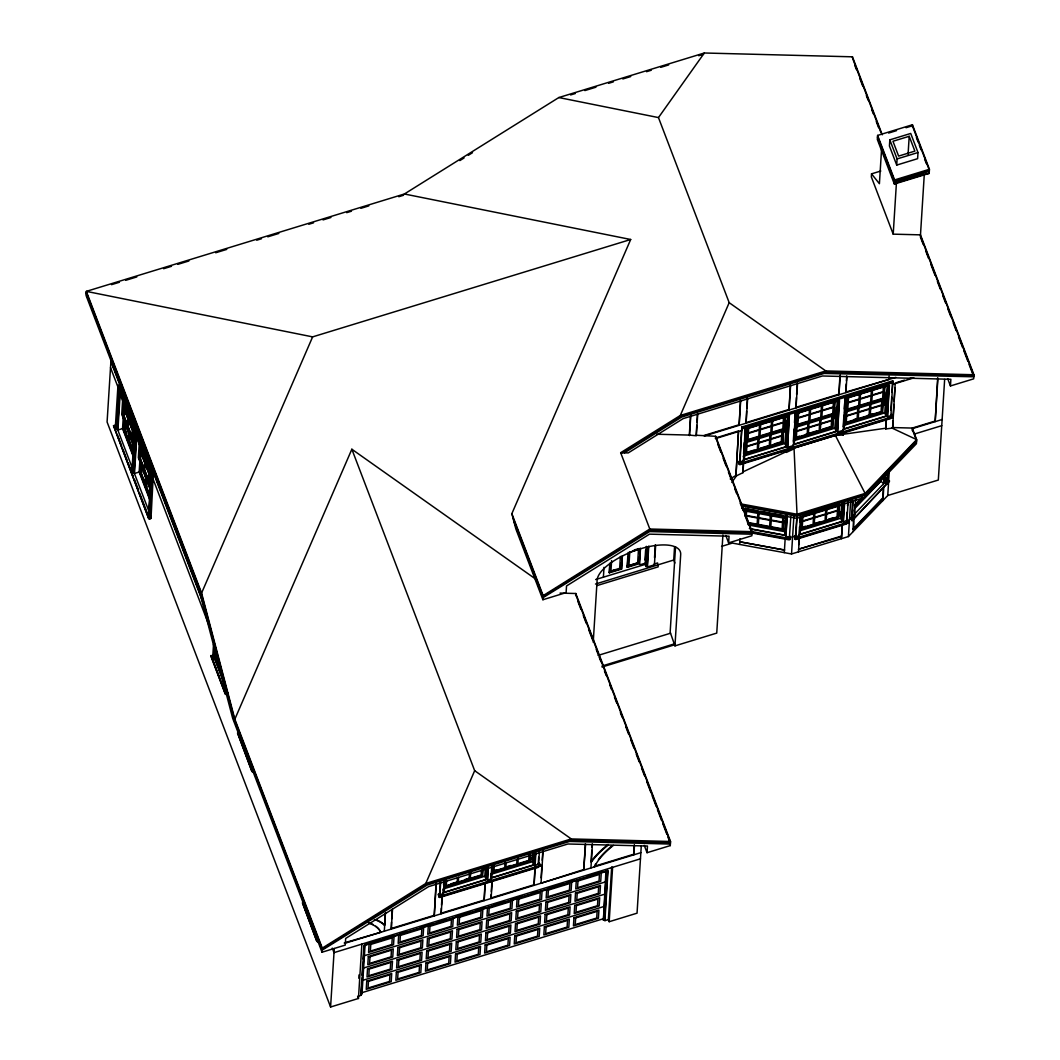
<?xml version="1.0" encoding="UTF-8"?>
<svg xmlns="http://www.w3.org/2000/svg" width="1060" height="1060" viewBox="0 0 1060 1060"><rect width="100%" height="100%" fill="white"/><g stroke="black" fill="none" stroke-linecap="round" stroke-linejoin="round"><path stroke-width="1.5" d="M113.327 367.846L113.526 364.64M115.394 426.292L116.269 426.027L115.871 424.967L113.539 425.683L148.718 518.645L151.037 517.929L153.249 475.33L118.839 385.257L117.965 385.522L115.394 426.292L116.613 429.472L117.488 429.207L119.886 390.994M115.818 425.736L115.871 424.967M116.878 416.328L117.09 413.095M118.004 398.547L118.203 395.314M118.773 386.277L118.839 385.257M116.613 429.472L119.011 391.259L134.408 431.526L131.996 469.739L133.215 472.919L134.09 472.654L136.382 436.031M120.257 392.571L117.912 430.002L122.549 428.584L123.384 415.361M122.655 399.739L121.741 414.248L133.984 446.3M133.812 444.63L122.615 415.334L123.516 401.13M124.285 402.442L123.49 415.069L134.09 442.815M124.537 405.874L124.351 408.948L128.127 418.846L128.419 414.221M132.845 454.342L123.424 429.684L124.099 418.912M124.563 411.651L124.364 414.804L122.615 415.334M133.719 454.077L124.298 429.419L124.775 421.721M125.358 426.067L125.65 421.456M128.816 415.281L128.525 419.906L132.301 429.79L132.593 425.179M133.004 426.239L132.712 430.85L135.415 437.926M132.487 468.162L132.99 460.027M133.401 453.508L134.117 442.113M134.421 437.237L134.832 430.718L120.84 394.095M131.996 469.739L132.871 469.474L133.07 466.294M133.878 453.561L134.077 450.367M134.872 437.634L135.177 432.864M133.215 472.919L135.614 434.706L151.01 474.986L148.599 513.199L149.818 516.366L150.679 516.101M139.364 441.583L138.343 457.695L151.196 491.469M150.997 489.614L139.218 458.794L140.211 443.014M150.228 501.035L139.151 472.031L139.986 458.821M151.275 487.812L140.092 458.529L140.781 447.479M141.338 446.247L140.94 452.408L144.73 462.292L144.915 459.218M150.03 499.339L140.026 473.131L140.702 462.359M141.258 453.521L141.55 448.791M141.377 465.168L140.9 472.866L149.725 495.987M145.419 458.742L145.127 463.352L148.903 473.25L149.195 468.626M145.525 476.629L145.724 473.555M149.606 469.686L149.314 474.31L150.931 478.537M149.712 487.587L149.91 484.513M149.288 508.35L150.003 496.954M150.308 492.078L151.024 480.683M148.718 518.645L113.539 425.683M149.765 508.151L149.977 504.971M150.878 490.634L151.076 487.454M149.818 516.366L152.375 475.595L117.965 385.522M149.765 517.148L150.639 516.869L150.507 518.923L149.632 519.188L139.721 493.231M215.538 648.402L214.862 659.002L214.001 659.267L212.782 656.087L213.656 655.822L213.245 654.762L210.874 656.246L225.316 694.048L227.635 693.333M212.782 656.087L213.55 643.95M213.192 655.53L213.245 654.762M214.001 659.267L214.663 648.667M225.104 685.502L215.286 659.81L215.79 651.86M221.063 669.854L217.022 659.28L217.234 656.1M225.316 694.048L210.927 655.477M227.237 692.273L227.105 694.326L226.231 694.591L226.363 692.538M251.962 771.534L237.559 732.977L251.962 771.534L254.281 770.832M560.051 593.096L575.792 593.507L670.529 841.494L670.278 845.588L647.05 852.704L647.475 846.026L567.908 843.985L428.611 886.624L345.666 938.431L345.242 945.096L322.028 952.211L322.293 948.104L234.83 719.197L201.585 593.043L86.337 291.368L404.39 193.993L558.832 97.547L704.33 53L852.465 56.816L882.264 134.805M361.871 944.102L358.452 998.467L330.587 1007L334.271 948.528M358.783 978.234L358.982 974.935M360.917 992.889L361.619 981.653M362.03 975.226L362.732 964.004M363.037 959.181L363.845 946.341M358.452 998.467L357.644 996.347L361.115 995.287L364.256 945.533L608.016 870.909L604.889 920.65L608.374 919.59L611.686 866.868M361.95 985.111L362.441 977.426M363.5 960.492L363.024 968.191L604.465 894.269M364.083 951.271L364.468 945.109M369.079 944.208L368.562 952.41L393.525 944.765L394.042 936.563M374.339 919.537A91.876 35.47 -20.9 0 1 384.647 925.42L385.177 913.627M384.316 931.197L385.482 912.541M392.492 909.719L391.272 929.063L391.484 922.081M391.683 918.861L392.293 909.188M398.679 935.145L398.162 943.347L423.125 935.702L423.642 927.5M428.28 926.082L427.763 934.284L452.726 926.639L453.243 918.437M436.243 883.868L434.229 915.919L436.044 883.338M535.472 853.724L534.783 864.761L535.088 865.556L539.421 863.344L540.189 866.232L439.198 897.144L438.429 894.256L439.595 893.898L440.298 882.662M439.198 897.144L438.429 894.256M444.18 881.019L443.385 893.633L439.9 894.693L440.708 881.84M442.325 895.832L441.185 913.786L441.291 908.354M441.503 905.094L442.02 896.932M443.385 893.633L443.279 889.685M443.57 884.954L443.769 881.801M486.752 868.087L486.036 879.429L444.259 892.228L444.962 880.887M445.412 881.894L445.12 886.518L482.274 875.136L482.658 868.988M483.055 868.246L482.565 875.931L445.425 887.313L445.916 879.615M446.604 881.032L446.313 885.643L457.151 882.331L457.443 877.706M458.596 877.362L458.304 881.973L469.143 878.66L469.527 872.499M457.88 917.019L457.363 925.221L482.326 917.576L482.843 909.374M470.693 872.141L470.309 878.303L481.134 874.977L481.425 870.366M486.036 879.429L484.831 876.249L485.348 867.981M489.442 881.403L485.268 882.688L484.142 900.629L484.963 883.788M491.774 866.444L490.979 879.058L487.494 880.131L487.878 868.286M487.494 880.131L488.289 867.504M487.481 907.956L486.964 916.158L511.927 908.526L512.444 900.311M490.979 879.058L490.966 873.533M492.555 866.312L491.853 877.654L533.63 864.854L534.346 853.525M492.132 882.185L491.098 898.509L491.111 894.706M491.31 891.447L491.933 881.655M493.099 865.781L492.714 871.943L529.854 860.574L530.252 854.413M530.557 855.208L530.159 861.369L493.019 872.738L493.496 865.039M494.291 864.92L493.907 871.068L504.745 867.756L505.13 861.608M506.19 862.787L505.898 867.398L516.737 864.085L517.028 859.474M518.287 857.58L517.903 863.728L528.728 860.415L529.125 854.254M517.081 898.893L516.564 907.095L541.527 899.463L542.044 891.248M696.764 425.338L696.142 435.249L715.659 436.283L752.11 531.656L751.845 535.764L728.631 542.866L729.055 536.201L649.488 534.147L566.53 585.955L566.12 592.62L542.905 599.735L543.157 595.627L511.848 513.676L630.687 239.494L404.39 193.993M531.815 860.084L532.014 856.904M533.63 864.854L532.425 861.674L532.942 853.419M535.181 867.398L534.054 885.352L534.982 866.868M535.088 865.556L535.883 852.942M538.268 863.688L538.666 857.275M538.573 864.483L539.381 851.644M540.189 866.232L539.421 863.344M541.117 877.879L541.925 865.066M542.23 860.256L542.839 850.637M543.038 851.167L541.024 883.219L583.768 869.544L585.385 843.733M546.682 889.83L546.165 898.032L571.128 890.4L571.645 882.185M575.659 595.561L575.792 593.507M576.282 880.767L575.765 888.969L600.728 881.337L601.245 873.122M593.216 642.241L597.125 580.178A44.268 17.093 -20.9 0 1 640.068 548.921A44.268 17.093 -20.9 0 1 680.692 554.592L674.955 645.885L716.745 633.098L722.907 535.035M585.597 844.263L583.768 869.544M603.392 577.183L604.014 567.338M622.392 555.665L621.544 569.114L609.354 572.837L609.725 563.35M591.798 850.372L591.096 861.661A91.876 35.47 -20.9 0 1 608.082 844.462M592.01 847.139L592.209 843.919M609.354 572.837L609.924 563.88M590.937 867.941L592.408 844.449M611.607 560.594L610.944 571.009L619.649 568.346L620.405 556.434M621.147 568.054L621.518 562.078M621.544 569.114L622.101 556.633M607.711 870.114L604.584 919.855L603.418 920.212L605.923 871.188M603.418 920.212L606.519 870.976L365.077 944.897L361.977 994.134L360.811 994.492L361.115 995.287M627.812 556.341L627.149 566.808L639.339 563.072L640.28 548.139M632.86 551.001L640.478 548.669L639.538 563.602L627.348 567.338L628.288 552.392M641.26 846.079L637.047 913.177L609.182 921.71L612.6 867.345M639.233 561.045L639.511 556.566M644.983 560.051L645.606 550.193M648.362 546.894L647.157 566.159L645.99 566.504L645.182 564.384L646.322 546.337M645.99 566.504L647.236 546.814M655.65 545.264L654.417 564.821L647.461 566.954L648.773 546.085M634.476 845.35L633.88 854.784L634.277 844.82M654.524 557.613L655.332 544.787M674.875 563.059L673.723 560.024L674.544 547.106M675.538 546.814L670.158 632.158L674.955 645.885M697.692 414.314L696.34 435.779L689.318 435.077L690.55 415.586M689.517 435.607L690.855 414.486M696.976 422.039L697.493 413.784M715.593 437.303L715.659 436.283M743.603 462.69L742.981 472.667L735.931 476.059L738.529 430.943L715.314 438.058M740.662 400.892L739.125 425.325L740.463 400.362M735.931 476.059L738.529 430.943M890.93 415.705L890.625 414.91L891.778 414.553L892.546 417.441L739.323 464.346L738.502 462.226L739.721 461.113L741.867 426.994L892.772 380.805L890.93 415.705L887.445 416.766L889.022 386.012M739.323 464.346L738.555 461.458M744.69 436.389L745.18 428.492L743.497 460.835L740.026 461.895L741.867 426.994M743.59 453.733L744.292 442.696M742.981 472.667L743.404 462.16M747.618 398.759L746.081 423.192L746.598 411.253M746.81 408.007L747.419 398.229M745.101 436.601L744.703 442.961L786.494 430.175L787.394 415.865M744.372 459.43L746.306 428.651L788.097 415.865L786.162 446.631L744.372 459.43L743.563 457.31M745.432 450.646L745.246 453.72L782.386 442.351L783.062 431.579M745.723 446.022L746.015 441.41M739.602 544.416L740.039 538.745M783.472 430.837L782.691 443.146L745.551 454.515L746.319 442.205M785.102 416.01L784.241 429.856L747.088 441.225L747.565 428.121M747.141 441.569L746.863 446.18L757.688 442.868L757.979 438.244M747.088 441.225L747.962 427.379M748.691 428.28L748.4 432.904L759.238 429.578L759.53 424.967M744.955 515.531L745.246 510.92M745.034 516.246L745.418 510.099M746.598 510.827L746.306 515.438L757.582 517.519L757.86 512.908M759.146 437.899L758.854 442.51L769.679 439.198L769.971 434.574M760.775 423.072L760.391 429.22L771.229 425.908L771.614 419.76M759.079 513.12L758.788 517.744L770.05 519.811L770.342 515.2M771.137 434.216L770.845 438.84L781.684 435.514L781.975 430.903M772.674 420.939L772.396 425.55L783.221 422.238L783.512 417.627M771.561 515.425L771.269 520.036L782.532 522.103L782.823 517.492M782.691 443.146L782.479 435.395M784.241 429.856L784.705 416.752M784.943 432.321L785.142 429.141M786.162 446.631L784.956 443.451L785.778 430.241M785.95 427.551L786.361 420.939M790.574 385.615L789.038 410.048L790.376 385.085M793.41 449.109L786.374 452.395L786.546 449.533M844.317 408.975L845.019 397.937L843.336 430.267L837.533 432.043L839.507 400.508L795.397 414.009L793.423 445.558L787.62 447.333L789.289 414.99L781.419 417.401M787.62 447.333L789.289 414.99M747.697 523.812L783.115 530.331L783.896 518.022M783.87 520.274L783.287 529.51L747.87 522.991M749.354 528.569L784.784 535.088L786.017 515.558M784.784 535.088L785.99 523.534M784.294 552.631L785.195 538.281M790.76 537.221L789.594 536.227L789.422 537.049L785.804 536.386L787.103 515.69M786.069 533.975L787.076 518.048M793.41 440.033L794.112 428.982M794.496 422.675L795.093 413.214L806.13 409.836M797.544 383.481L796.007 407.915L796.418 397.606M796.616 394.346L797.332 382.951M794.284 444.153L796.232 413.374L838.01 400.574L836.075 431.354L794.284 444.153L793.476 442.033M795.543 432.281L795.928 426.133M833.385 415.546L832.603 427.856L795.464 439.238L796.232 426.928M789.422 537.049L790.813 516.829M835.028 400.733L834.154 414.579L797.001 425.948L797.385 414.38M797.001 425.948L797.783 413.639M797.067 426.279L796.775 430.903L807.601 427.577L807.892 422.966M750.612 532.12L790.296 539.421L790.349 538.652L750.665 531.351M798.604 413.002L798.312 417.613L809.151 414.301L809.535 408.14M721.555 546.39L732.354 543.091L791.529 553.969L793.913 516.074M844.317 502.228L843.111 521.334L843.415 522.13L847.748 519.904L848.517 522.792L795.119 539.142L794.351 536.254L795.517 535.896L797.027 514.246L794.033 448.035L835.36 435.382L843.256 434.984L843.429 432.122M795.119 539.142L794.351 536.254M846.41 523.083L846.715 523.879L795.649 539.514L795.769 537.46M800.512 516.525L799.306 535.631L795.822 536.691L797.054 517.081M799.306 535.631L799.505 526.873M799.796 522.103L800.101 517.32M798.71 544.641L799.107 538.48M798.498 551.836L799.399 537.473M801.307 516.313L800.181 534.227L841.971 521.427L843.097 503.526M801.625 519.281L801.042 528.516L838.195 517.134L838.963 504.825M839.268 505.62L838.5 517.929L801.347 529.311L802.128 517.002M802.95 516.366L802.658 520.977L813.497 517.664L813.775 513.04M809.058 422.609L808.767 427.233L819.605 423.907L819.897 419.296M810.595 409.332L810.304 413.943L821.142 410.631L821.434 406.007M814.941 512.682L814.65 517.307L825.488 513.981L825.78 509.37M821.049 418.938L820.758 423.563L831.596 420.237L831.888 415.626M822.6 405.662L822.308 410.273L833.133 406.96L833.425 402.336M852.399 57.836L852.465 56.816M832.285 421.655L832.603 427.856M826.933 509.012L826.641 513.636L837.479 510.31L837.771 505.7M833.081 414.751L832.299 427.061L795.159 438.442L795.464 439.238M834.021 405.291L834.313 400.68M834.617 401.475L833.849 413.784L796.696 425.153M834.763 418.634L834.962 415.454M836.075 431.354L834.869 428.174L835.691 414.95M835.863 412.274L836.181 407.318M794.616 427.683L836.406 414.884L837.307 400.587M840.196 374.975L838.95 394.757L839.891 376.101M836.353 435.965L836.472 434.255M837.533 432.043L839.215 399.713M843.23 426.319L843.919 415.281M838.274 510.191L838.566 505.58M846.927 376.472L845.92 392.624L846.224 384.025M846.423 380.792L846.728 375.942M847.695 397.619L887.935 385.297L885.988 416.076L844.21 428.863L846.145 398.096M845.363 418.541L845.747 412.38M846.145 411.638L845.376 423.947L882.516 412.578L883.298 400.269M847.192 400.64L846.622 409.875L883.762 398.494L884.53 386.184M840.143 516.657L840.447 511.887M884.835 386.979L884.067 399.289L846.913 410.671L847.788 396.824M846.98 411.002L846.688 415.613L857.513 412.3L857.805 407.689M841.971 521.427L840.752 518.247L841.693 503.381M848.517 397.725L848.225 402.336L859.064 399.024L859.355 394.4M841.375 536.108L798.432 549.252L841.574 536.638L842.051 525.336M841.454 538.692L842.356 524.329M843.415 522.13L844.621 503.023M846.596 520.261L847.099 512.179M847.51 505.713L847.708 502.48M846.9 521.056L848.133 501.446M848.517 522.792L847.748 519.904M791.529 553.969L848.411 536.559L850.69 500.307M880.82 171.005L871.532 173.853L871.346 176.927L893.209 234.154L920.478 234.856L973.928 374.75L973.663 378.844L950.449 385.959L947.653 378.619M884.822 476.563L884.424 482.936L885.113 483.492L887.525 480.975L886.822 480.418L887.631 479.584L889.486 481.068L852.518 520.367L850.65 518.883L851.498 517.28L852.518 501.115M858.971 407.332L858.679 411.942L869.518 408.63L869.81 404.019M850.65 518.883L851.458 518.048L852.028 520.659L852.147 518.605M851.498 517.28L852.2 517.837L853.234 501.486M860.508 394.042L860.23 398.666L871.055 395.34L871.439 389.192M883.271 487.348L883.06 498.492L853.366 529.483L853.379 521.414M877.614 135.415L877.349 139.522L894.362 184.029L929.183 173.376L929.435 169.269L912.435 124.762L877.614 135.415L894.613 179.935L894.362 184.029L896.429 182.863L893.209 234.154M852.2 517.837L854.612 515.319L854.214 509.992M853.234 531.524L854.135 517.174M854.612 515.319L855.645 499.022M881.549 149.579L879.403 183.698L871.532 173.853M741.841 508.243L796.775 518.34L864.854 497.498L865.106 493.403L835.36 435.382M870.962 403.661L870.671 408.272L881.509 404.96L881.801 400.335M872.605 388.834L872.221 394.996L883.06 391.67L883.338 387.059M889.817 139.854L889.433 146.002L896.72 165.082L917.615 158.682L918 152.534L910.712 133.454L889.817 139.854L897.104 158.921L896.72 165.082M882.106 407.915L882.516 412.578M882.993 399.474L882.225 411.783L845.072 423.152M883.841 391.551L884.133 386.94M884.57 404.947L884.967 398.587M885.988 416.076L884.782 412.897L885.71 398.017L886.319 399.607L844.529 412.406M885.776 396.996L886.094 392.041M886.319 399.607L887.22 385.297M895.236 382.978L892.639 428.081L885.749 428.955L886.173 418.435M885.749 428.955L886.385 418.965M889.075 376.194L888.863 379.48L845.708 392.094M887.445 416.766L889.433 385.231L845.31 398.732M884.04 477L883.629 483.519L880.833 481.293L855.274 507.978M882.94 500.532L883.841 486.182M885.113 483.492L885.723 473.939M890.93 410.087L891.738 397.235M892.03 392.425L892.772 380.805M886.822 480.418L887.034 477.185M887.525 480.975L888.042 472.8M892.546 417.441L891.778 414.553M908.076 154.27L909.202 136.29L892.957 141.258L898.615 156.098L914.873 151.116L909.202 136.29M848.411 536.559L887.75 495.51L889.313 470.799M892.639 428.081L892.851 420.952M893.063 417.64L893.885 404.443M894.097 401.13L894.931 387.92M889.486 481.068L852.028 520.659M912.302 126.816L912.435 124.762M912.329 430.651L912.461 428.598L942.128 419.508M937.888 378.367L935.172 421.642L937.689 377.837M944.646 379.44L938.325 480.034L887.75 495.51M950.449 385.959L950.873 379.281L822.441 375.982L683.144 418.62L628.236 452.911L620.657 452.713L649.807 529.019L752.11 531.656M745.405 508.35L745.061 509.992L783.711 517.108L783.883 516.286L745.233 509.171M783.115 530.331L783.459 528.688M785.804 536.386L785.977 535.565L751.156 529.165M789.422 539.05L789.249 539.871L750.599 532.769M790.296 539.421L790.8 536.453M201.585 593.043L312.62 336.881L630.687 239.494M234.83 719.197L351.854 449.228L535.433 578.919M322.293 948.104L425.775 883.47L474.668 770.686L351.854 449.228M620.657 452.713L680.308 415.467L729.187 302.683L658.472 117.58L704.33 53M613.409 845.403A84.482 32.621 -20.9 0 0 595.866 864.231L594.514 866.841L595.654 863.701M591.294 862.191L591.321 862.151A91.876 35.47 -20.9 0 1 608.281 844.992M731.837 482.406L736.594 475.649M854.439 505.315L862.257 497.153M916.595 440.629L865.039 494.424L796.961 515.266L742.026 505.156M854.81 505.726L861.237 499.035M855.142 505.872L862.959 497.71M916.529 441.662L864.973 495.444L796.908 516.286L741.973 506.19M854.718 507.581L864.774 497.1M868.127 493.602L879.296 481.942M864.854 497.498L916.41 443.716L916.662 439.608L912.249 428.068L892.44 427.551M853.909 514.762L884.424 482.936M852.889 529.112L882.596 498.12M459.854 160.59L464.068 157.953M468.281 155.33L472.495 152.693M622.551 452.766L681.01 416.262L824.958 372.192L973.862 375.77M624.446 452.819L681.726 417.044L824.11 373.451L973.796 376.79M543.157 595.627L649.807 529.019M730.221 478.974L735.733 475.529M742.782 471.965L786.176 451.706L786.374 452.395M793.211 448.42L794.033 448.035M570.625 94.936L575.368 93.492M584.855 90.577L595.932 87.198M608.586 83.316L613.329 81.872M622.816 78.957L630.726 76.545M646.547 71.696L651.29 70.238M660.777 67.337L668.688 64.912M698.739 55.716L703.482 54.259M111.525 284.663L119.409 282.252M125.729 280.317L136.78 276.938M163.611 268.723L171.495 266.298M177.815 264.364L188.865 260.985M215.697 252.77L226.747 249.391M256.732 240.209L261.462 238.752M267.782 236.831L278.833 233.439M308.818 224.256L313.548 222.812M323.022 219.91L330.919 217.499M346.7 212.662L351.43 211.218M360.904 208.316L368.8 205.892M398.785 196.723L403.516 195.265M888.624 133.056L896.535 130.632M906.035 127.717L910.792 126.272M897.104 158.921L918 152.534M894.613 179.935L929.435 169.269M929.368 170.289L894.547 180.955L877.547 136.448M929.315 171.323L894.481 181.976L877.481 137.469M897.979 182.386L924.293 174.33L920.424 235.876L973.279 374.233M123.424 429.684L124.298 429.419M134.408 431.526L135.269 431.261M139.218 458.794L140.092 458.529M139.151 472.031L134.501 473.462L136.859 436.018L138.608 440.602M140.026 473.131L141.762 472.601M152.375 475.595L153.249 475.33M153.183 476.351L152.322 476.629L110.518 367.648M148.771 517.876L151.09 517.161M680.308 415.467L825.793 370.934L973.928 374.75M704.092 435.461L738.926 424.795M745.882 422.662L788.839 409.518M795.795 407.384L838.751 394.227M704.304 435.991L895.832 377.347M742.172 427.789L893.076 381.6M749.513 426.902L754.15 425.484M811.801 407.835L816.452 406.417M825.74 403.568L830.378 402.151M746.757 428.015L754.64 425.603M764.088 422.715L771.971 420.303M809.27 408.882L820.308 405.503M829.755 402.601L834.485 401.157M857.619 394.082L871.797 389.735M874.951 388.768L882.821 386.357M896.773 382.501L904.445 380.156M907.506 379.215L912.117 377.81M715.513 438.588L741.642 430.585M745.485 429.287L789.594 415.785M892.546 384.396L913.853 377.863M746.783 440.43L783.936 429.061M746.492 452.448L754.23 450.076M760.417 448.181L768.155 445.809M774.343 443.915L782.081 441.556M794.854 437.647L799.492 436.216M805.693 434.322L816.518 431.009M822.719 429.115L830.457 426.743M854.055 419.522L858.693 418.091M867.981 415.255L872.632 413.837M743.166 456.25L784.956 443.451M793.079 440.973L834.869 428.174M844.542 425.219L884.782 412.897M787.315 446.538L743.192 460.04L743.497 460.835M837.228 431.261L793.119 444.763L793.423 445.558M887.14 415.97L843.031 429.472L843.336 430.267M738.502 462.226L739.668 461.882M890.572 415.679L891.738 415.321M788.706 447.757L793.423 446.313M739.363 463.578L892.586 416.673M912.249 428.068L934.96 421.111M914.873 433.884L941.744 425.669M215.286 659.81L217.022 659.28M634.185 549.994L638.756 548.603M610.481 571.313L615.052 569.922M609.155 572.307L621.346 568.584M640.134 564.755L644.785 563.324M802.897 516.021L838.487 505.13M595.654 579.555L645.182 564.384M225.369 693.28L227.688 692.564M800.499 517.757L842.289 504.971M595.495 584.047L673.723 560.024M596.926 585.61L658.18 566.861L657.597 562.953L654.126 564.026L654.417 564.821M805.388 526.29L800.737 527.721L801.347 529.311M814.676 523.454L819.314 522.037M828.602 519.188L833.24 517.77M800.512 530.57L840.752 518.247M799.001 534.836L843.111 521.334M794.311 537.023L795.464 536.665L795.649 539.514M846.542 521.03L847.708 520.672M795.172 538.374L848.57 522.024M598.025 655.424L670.569 633.217M252.002 770.766L254.32 770.063M253.751 771.812L252.876 772.091L250.041 764.658M602.067 666.011L674.611 643.804M602.014 667.032L674.544 644.825M425.775 883.47L571.274 838.937L670.529 841.494M451.003 883.828L458.742 881.456M464.942 879.562L469.58 878.13M497.06 869.73L492.41 871.148L493.019 872.738M506.335 866.881L510.986 865.463M443.04 889.048L484.831 876.249M490.634 874.473L532.425 861.674M443.08 892.838L487.189 879.336M490.674 878.263L534.783 864.761M438.389 895.024L439.542 894.667M538.215 864.456L539.381 864.112M439.238 896.376L540.229 865.463M318.662 941.731L317.788 941.995L310.408 922.677M344.301 942.857L380.725 932.296L379.666 930.415A84.482 32.621 -20.9 0 0 368.549 923.061M391.074 928.533L434.017 915.389M440.986 913.256L483.943 900.099M490.899 897.979L533.856 884.822M594.316 866.312L633.681 854.254M344.513 943.387L640.85 852.664M640.465 858.812L334.006 952.635L332.284 948.13M365.528 944.261L379.772 939.889M382.938 938.921L394.015 935.529M400.349 933.595L405.106 932.137M420.926 927.288L432.016 923.896M438.35 921.962L446.26 919.537M455.76 916.635L470.004 912.276M476.337 910.328L484.248 907.903M493.748 905.001L504.825 901.61M511.158 899.675L522.236 896.283M531.736 893.368L536.479 891.924M549.146 888.042L563.39 883.682M566.557 882.715L574.48 880.29M587.134 876.408L601.378 872.049M363.792 955.881L605.247 881.96M362.242 980.5L603.697 906.578M361.473 992.809L602.915 918.887M925.512 174.092L929.183 173.376M885.564 428.253L843.058 434.295L843.256 434.984M656.975 434.242L689.318 435.077M740.476 503.844L797.027 514.246L865.106 493.403L916.662 439.608L891.99 428.068M746.478 508.88L757.754 510.96M760.563 511.476L770.222 513.252M771.442 513.477L782.704 515.544M744.199 510.867L786.056 518.565M746.267 515.955L757.542 518.035L757.158 524.183L747.499 522.408M748.439 524.991L785.473 531.802M558.832 97.547L658.472 117.58M312.62 336.881L86.337 291.368L86.072 295.475L200.247 594.329L232.683 718.349L322.028 952.211M729.187 302.683L825.793 370.934M474.668 770.686L571.274 838.937M886.65 483.241L887.353 483.797M850.703 518.115L852.558 519.599M384.449 924.89L384.475 924.916A91.876 35.47 -20.9 0 0 376.433 919.855M380.527 931.766L379.467 929.885A84.482 32.621 -20.9 0 0 375.77 926.188M912.369 125.782L928.785 168.765M916.41 137.548L918.172 142.159M919.338 145.233L921.1 149.831M924.625 159.04L926.374 163.651M852.982 59.373L881.032 132.778M854.665 64.991L856.427 69.576M859.925 78.745L862.853 86.39M866.351 95.572L868.113 100.157M871.612 109.339L873.361 113.924M876.289 121.569L878.621 127.69M920.358 236.91L923.287 244.595M925.645 250.743L928.573 258.428M930.932 264.576L935.039 275.335M937.385 281.483L940.326 289.168M942.671 295.316L945.613 303.014M947.958 309.162L950.899 316.847M953.245 322.995L956.173 330.68M958.531 336.828L962.639 347.587M963.818 350.661L967.926 361.42M969.105 364.494L973.212 375.253M912.395 429.618L916.078 439.251M892.706 381.825L893.01 382.62L742.106 428.823L741.801 428.028M883.457 397.699L884.067 399.289M890.44 417.733L890.744 418.528L739.84 464.717L739.535 463.922M846.317 409.08L846.913 410.671M843.389 426.743L844.21 428.863M835.797 413.294L836.406 414.884M833.544 412.989L834.154 414.579M838.195 517.134L838.5 517.929M785.884 428.584L786.494 430.175M795.517 535.896L795.822 536.691M744.942 452.925L745.551 454.515M739.721 461.113L740.026 461.895M716.189 438.84L752.043 532.676L649.727 530.305L543.091 596.648L512.868 517.519M717.885 444.484L720.826 452.169M723.172 458.331L726.113 466.016M728.458 472.177L731.4 479.862M734.924 489.097L736.687 493.708M740.224 502.943L743.153 510.628M745.511 516.79L748.453 524.475M750.798 530.636L751.977 533.71L750.427 534.187L649.648 531.59L543.025 597.681L513.875 521.374M725.822 535.525L728.631 542.866M647.157 566.159L647.461 566.954M639.538 563.602L639.14 562.542L626.95 566.279L627.348 567.338M576.309 596.064L670.463 842.514L570.426 840.196L426.491 884.265L322.227 949.124L234.498 719.515L201.254 593.361L86.271 292.401M578.018 601.722L580.959 609.42M583.305 615.582L586.246 623.28M588.605 629.441L592.725 640.227M596.25 649.462L598.025 654.086M599.192 657.16L600.967 661.784M604.491 671.033L606.254 675.644M609.792 684.892L611.554 689.517M614.495 697.215L616.854 703.376M620.378 712.612L622.154 717.236M625.678 726.484L628.62 734.183M630.978 740.344L633.92 748.042M636.265 754.203L639.22 761.901M641.565 768.063L644.506 775.761M646.865 781.922L650.986 792.708M652.165 795.795L656.273 806.567M657.452 809.654L661.572 820.44M662.752 823.514L666.872 834.299M668.052 837.374L670.397 843.535L668.86 844.012L569.591 841.454L427.193 885.047L322.16 950.158L234.167 719.833L200.923 593.693L86.204 293.421M669.099 842.514L670.278 845.588M644.255 845.363L647.05 852.704M542.905 599.735L515.902 529.072L511.848 513.676M608.374 919.59L609.182 921.71M604.584 919.855L604.889 920.65M538.082 866.51L538.387 867.305L439.714 897.515L439.423 896.72M529.854 860.574L530.159 861.369M482.274 875.136L482.565 875.931M444.816 885.723L445.425 887.313M443.438 890.108L444.259 892.228M439.595 893.898L439.9 894.693M113.91 367.674L158.232 483.678M159.411 486.765L194.272 578.018M195.451 581.118L200.777 595.031M204.328 606.042L110.903 361.486L107.086 422.012L330.587 1007M139.774 443.65L143.855 454.329M146.187 460.438L150.268 471.117M153.024 478.921L210.529 629.428M134.845 437.025L132.685 431.367L132.288 437.528L133.918 441.755M150.904 479.054L149.274 474.814L148.89 480.975L151.05 486.619M217.896 660.367L220.242 666.488M150.083 489.163L151.169 491.986M214.862 659.002L225.475 686.774M225.197 688.589L226.416 691.769M125.159 429.141L126.935 433.765M129.293 439.94L132.235 447.651M145.299 481.85L147.062 486.474M213.166 660.393L226.231 694.591M133.096 451.865L134.183 454.687M122.549 428.584L133.043 456.052M241.521 742.358L247.762 758.708M304.154 906.326L309.268 919.696M117.488 429.207L132.871 469.474M134.09 472.654L149.076 511.609M150.639 516.869L151.037 517.929M131.678 469.805L132.845 472.866M117.554 435.223L121.635 445.902M122.801 448.963L126.882 459.642M128.061 462.703L133.308 476.443M134.474 479.491L138.555 490.184M368.35 922.531A84.482 32.621 -20.9 0 1 373.305 924.638M598.357 859.633A84.482 32.621 -20.9 0 1 611.249 846.463M124.311 409.465L123.927 415.626L127.703 425.51L128.088 419.363L124.311 409.465M125.12 423.801L124.736 429.962L128.512 439.847L128.896 433.699L125.12 423.801M128.499 420.423L128.114 426.57L131.891 436.468L132.275 430.307L128.499 420.423M129.307 434.759L128.909 440.907L132.699 450.805L133.083 444.643L129.307 434.759M140.914 452.911L140.529 459.073L144.306 468.957L144.69 462.809L140.914 452.911M141.722 467.261L141.338 473.409L145.114 483.307L145.498 477.146L141.722 467.261M145.101 463.869L144.703 470.017L148.493 479.915L148.877 473.754L145.101 463.869M145.896 478.206L145.511 484.367L149.288 494.251L149.685 488.103L145.896 478.206M302.484 902.881L316.874 941.452L302.484 902.881M366.76 981.136L366.243 989.338L391.206 981.692L391.723 973.491L366.76 981.136M367.529 968.827L367.012 977.029L391.975 969.383L392.492 961.181L367.529 968.827M368.31 956.517L367.793 964.719L392.743 957.074L393.26 948.872L368.31 956.517M368.456 981.361L368.032 988.039L389.51 981.454L389.921 974.789L368.456 981.361M369.225 969.052L368.814 975.73L390.279 969.145L390.703 962.48L369.225 969.052M370.006 956.743L369.582 963.421L391.06 956.835L391.471 950.171L370.006 956.743M370.775 944.433L370.351 951.111L391.829 944.526L392.253 937.861L370.775 944.433M396.36 972.073L395.844 980.275L420.807 972.629L421.324 964.428L396.36 972.073M397.129 959.764L396.612 967.965L421.575 960.32L422.092 952.119L397.129 959.764M397.911 947.454L397.394 955.656L422.344 948.011L422.86 939.809L397.911 947.454M398.057 972.312L397.632 978.976L419.111 972.404L419.522 965.726L398.057 972.312M398.825 960.002L398.414 966.667L419.879 960.095L420.303 953.417L398.825 960.002M399.607 947.693L399.183 954.358L420.661 947.786L421.072 941.108L399.607 947.693M400.375 935.384L399.951 942.048L421.429 935.476L421.853 928.798L400.375 935.384M425.961 963.01L425.444 971.212L450.407 963.567L450.924 955.365L425.961 963.01M426.729 950.701L426.213 958.903L451.176 951.257L451.692 943.055L426.729 950.701M427.511 938.391L426.994 946.593L451.944 938.948L452.461 930.746L427.511 938.391M427.657 963.249L427.233 969.913L448.711 963.341L449.122 956.663L427.657 963.249M428.425 950.939L428.015 957.604L449.48 951.032L449.904 944.354L428.425 950.939M429.207 938.63L428.783 945.295L450.261 938.723L450.672 932.045L429.207 938.63M429.976 926.321L429.552 932.986L451.03 926.413L451.454 919.736L429.976 926.321M455.561 953.947L455.045 962.149L480.008 954.503L480.524 946.302L455.561 953.947M456.33 941.638L455.813 949.839L480.776 942.194L481.293 933.992L456.33 941.638M457.112 929.328L456.595 937.53L481.545 929.885L482.061 921.683L457.112 929.328M457.257 954.185L456.833 960.85L478.312 954.278L478.723 947.6L457.257 954.185M458.026 941.876L457.615 948.541L479.08 941.969L479.504 935.291L458.026 941.876M458.808 929.567L458.384 936.232L479.862 929.66L480.273 922.982L458.808 929.567M459.576 917.258L459.152 923.922L480.63 917.351L481.054 910.672L459.576 917.258M485.162 944.884L484.645 953.086L509.608 945.454L510.125 937.239L485.162 944.884M485.93 932.575L485.414 940.776L510.377 933.144L510.893 924.929L485.93 932.575M486.712 920.265L486.195 928.467L511.145 920.835L511.662 912.62L486.712 920.265M486.858 945.122L486.434 951.787L507.912 945.215L508.323 938.537L486.858 945.122M487.626 932.813L487.216 939.478L508.681 932.906L509.105 926.228L487.626 932.813M488.408 920.504L487.984 927.169L509.462 920.597L509.873 913.919L488.408 920.504M489.177 908.195L488.753 914.86L510.231 908.288L510.655 901.61L489.177 908.195M514.762 935.821L514.246 944.023L539.209 936.391L539.725 928.176L514.762 935.821M515.531 923.512L515.014 931.713L539.977 924.081L540.494 915.866L515.531 923.512M516.313 911.202L515.796 919.404L540.746 911.772L541.262 903.557L516.313 911.202M516.458 936.06L516.034 942.724L537.513 936.152L537.923 929.487L516.458 936.06M517.227 923.75L516.816 930.415L538.281 923.843L538.705 917.178L517.227 923.75M518.009 911.441L517.585 918.106L539.063 911.534L539.474 904.869L518.009 911.441M518.777 899.132L518.353 905.796L539.832 899.224L540.255 892.56L518.777 899.132M544.363 926.758L543.846 934.96L568.809 927.328L569.326 919.113L544.363 926.758M545.131 914.449L544.615 922.65L569.578 915.019L570.094 906.803L545.131 914.449M545.913 902.139L545.396 910.341L570.346 902.709L570.863 894.494L545.913 902.139M546.059 926.996L545.635 933.661L567.113 927.089L567.524 920.424L546.059 926.996M546.827 914.687L546.417 921.352L567.882 914.78L568.306 908.115L546.827 914.687M547.609 902.378L547.185 909.043L568.663 902.471L569.074 895.806L547.609 902.378M548.378 890.069L547.954 896.733L569.432 890.162L569.856 883.497L548.378 890.069M573.963 917.695L573.447 925.897L598.41 918.265L598.926 910.05L573.963 917.695M574.732 905.386L574.215 913.587L599.178 905.956L599.695 897.74L574.732 905.386M575.514 893.076L574.997 901.278L599.947 893.646L600.463 885.431L575.514 893.076M575.659 917.933L575.236 924.598L596.714 918.026L597.125 911.362L575.659 917.933M576.428 905.624L576.017 912.289L597.482 905.717L597.906 899.052L576.428 905.624M577.21 893.315L576.786 899.98L598.264 893.408L598.675 886.743L577.21 893.315M577.978 881.006L577.554 887.671L599.033 881.098L599.457 874.434L577.978 881.006M629.786 552.101L628.938 565.497L637.643 562.833L638.491 549.438L629.786 552.101M746.823 446.697L746.439 452.845L757.277 449.533L757.662 443.385L746.823 446.697M748.373 433.408L747.976 439.569L758.814 436.243L759.198 430.095L748.373 433.408M758.814 443.027L758.43 449.175L769.269 445.863L769.653 439.701L758.814 443.027M760.365 429.737L759.98 435.899L770.805 432.573L771.203 426.425L760.365 429.737M758.748 518.247L758.364 524.408L769.639 526.475L770.024 520.327L758.748 518.247M770.819 439.357L770.421 445.505L781.26 442.192L781.644 436.031L770.819 439.357M772.356 426.067L771.971 432.215L782.81 428.902L783.194 422.755L772.356 426.067M771.229 520.553L770.845 526.701L782.121 528.781L782.505 522.62L771.229 520.553M796.736 431.42L796.351 437.568L807.19 434.255L807.574 428.094L796.736 431.42M798.286 418.13L797.888 424.278L808.727 420.966L809.111 414.818L798.286 418.13M802.619 521.493L802.235 527.642L813.073 524.329L813.457 518.168L802.619 521.493M808.74 427.736L808.343 433.898L819.181 430.585L819.565 424.424L808.74 427.736M810.277 414.46L809.893 420.608L820.718 417.296L821.116 411.134L810.277 414.46M814.623 517.81L814.239 523.971L825.064 520.659L825.448 514.497L814.623 517.81M820.731 424.066L820.347 430.227L831.172 426.902L831.557 420.754L820.731 424.066M822.269 410.79L821.884 416.938L832.723 413.625L833.107 407.464L822.269 410.79M826.615 514.14L826.23 520.301L837.055 516.975L837.453 510.827L826.615 514.14M846.649 416.13L846.264 422.291L857.103 418.965L857.487 412.817L846.649 416.13M848.199 402.853L847.814 409.001L858.64 405.688L859.037 399.527L848.199 402.853M858.653 412.459L858.255 418.62L869.094 415.295L869.478 409.147L858.653 412.459M860.19 399.169L859.806 405.331L870.644 402.018L871.029 395.857L860.19 399.169M870.644 408.789L870.26 414.937L881.085 411.625L881.483 405.476L870.644 408.789M872.181 395.499L871.797 401.66L882.635 398.335L883.02 392.187L872.181 395.499M739.84 541.819L784.533 550.034L739.84 541.819"/></g></svg>
